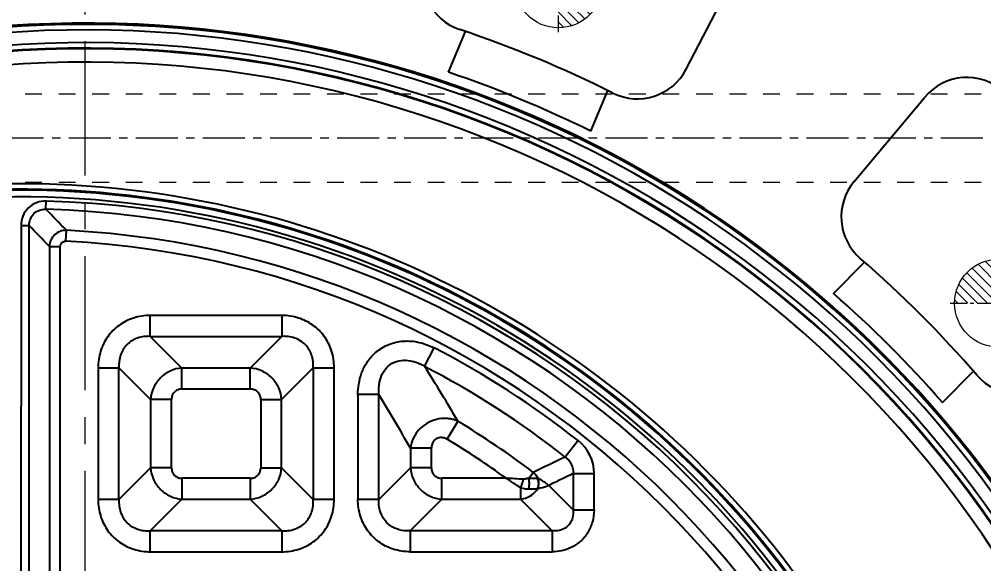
# Model space of a CAD drawing. Header units: millimetres. Extents: x 3267 to 5677, y -4731 to 2600.
# Drawn here: x 4605.2 to 4692.9, y -732.7 to -683.2 of the extents above; entities that cross this region are included whole.
import ezdxf

# ---------------------------------------------------------------- set-up
doc = ezdxf.new("R2010")
doc.units = ezdxf.units.MM
doc.header["$LTSCALE"] = 16.335
doc.header["$PDMODE"] = 3
doc.header["$PDSIZE"] = 0.3125
doc.linetypes.add('CENTER', pattern=[0.6, 0.375, -0.075, 0.075, -0.075])
doc.linetypes.add('HIDDEN', pattern=[0.2, 0.1, -0.1])
doc.layers.get('0').update_dxf_attribs({"linetype": 'CONTINUOUS'})
doc.layers.get('Defpoints').update_dxf_attribs({"linetype": 'CONTINUOUS'})
doc.layers.add('11', color=7, linetype='CONTINUOUS')
for name, color, linetype, lineweight in [('center', 1, 'CENTER', 9), ('cool', 153, 'HIDDEN', 9), ('epin', 13, 'CONTINUOUS', 9)]:
    doc.layers.add(name, color=color, linetype=linetype, lineweight=lineweight)
doc.styles.get("Standard").update_dxf_attribs({"font": 'txt', "width": 0.8})
doc.styles.add('TXT05', font='txt.shx', dxfattribs={"width": 0.5, "bigfont": 'gbcbig.shx'})
doc.dimstyles.get("Standard").update_dxf_attribs({"dimtxt": 0.15625, "dimasz": 0.1875, "dimexe": 0.125, "dimexo": 0.0625, "dimtad": 0, "dimtih": 1, "dimtoh": 1, "dimdsep": 46, "dimtxsty": 'Standard', "dimcen": 0.09, "dimadec": 0, "dimazin": 0, "dimtp": 0.01, "dimtm": 0.01, "dimtfac": 1, "dimtofl": 0, "dimtmove": 0, "dimatfit": 3, "dimfxl": 0, "dimtolj": 1, "dimarcsym": 0})

# ---------------------------------------------------------------- blocks, each defined once
blk = doc.blocks.new('epin_ejp_8')
at = {"layer": 'epin'}
h = blk.add_hatch(dxfattribs=at)
h.set_pattern_fill('_ANSI31', color=123, scale=0.2, angle=90, style=0)
h.set_pattern_definition([(135, (-3609.8168, 780.7174), (-0.44901281, -0.44901281), [])])
h.paths.add_polyline_path([(0, 4, 0.414214), (-4, 0), (0, 0)])
h.paths.add_polyline_path([(4, 0), (0, 0), (0, -4, 0.414214)])
at = {"layer": 'epin', "color": 1, "linetype": 'CENTER', "ltscale": 0.248791}
for p, q in [((0, -4.4), (0, 4.4)), ((-4.4, 0), (4.4, 0))]:
    blk.add_line(p, q, dxfattribs=at)
at = {"layer": 'epin'}
blk.add_circle((0, 0), 4, dxfattribs=at)
at = {"layer": 'epin', "color": 6, "style": 'TXT05', "width": 0.5}
blk.add_text('%%c8', height=2.8, dxfattribs=at).set_placement((0.16, 0.4))
blk = doc.blocks.new('4')
at = {"layer": '11', "color": 3, "linetype": 'Continuous'}
for p, q in [((-12.852, 216.652), (-13.724, 226.616)), ((12.852, 216.656), (13.724, 226.619)), ((-7, 208.127), (-7, 212.136)), ((7, 208.13), (7, 212.139))]:
    blk.add_line(p, q, dxfattribs=at)
for centre, radius, start, end in [((0.026, 105), 127.366, 85.91485, 94.10934), ((-8.743, 227.051), 5, 94.10934, 185), ((8.743, 227.055), 5, 355, 85.91485), ((-7.871, 217.088), 5, 185, 274.03007), ((7.871, 217.092), 5, 265.99628, 355), ((0.026, 105), 107.366, 85.99628, 94.03007), ((0.026, 105), 103.366, 86.13132, 93.8975)]:
    blk.add_arc(centre, radius, start, end, dxfattribs=at)
blk = doc.blocks.new('*D169')
at = {"color": 4, "lineweight": -2}
blk.add_line((4697.639, -709.002), (4780.713, -709.002), dxfattribs=at)
at = {"layer": 'Defpoints', "color": 0}
for p in [(4697.639, -709.002), (4780.713, -709.002), (4611.243, -791.002)]:
    blk.add_point(p, dxfattribs=at)
at = {"color": 6, "insert": (4788.046, -709.002), "char_height": 5, "attachment_point": 5}
blk.add_mtext('\\A1;82.00', dxfattribs=at)
blk = doc.blocks.new('*D170')
at = {"color": 4, "lineweight": -2}
blk.add_line((4721.21, -694.001), (4780.713, -694.001), dxfattribs=at)
at = {"layer": 'Defpoints', "color": 0}
for p in [(4721.21, -694.001), (4780.713, -694.001), (4611.243, -791.002)]:
    blk.add_point(p, dxfattribs=at)
at = {"color": 6, "insert": (4788.046, -694.001), "char_height": 5, "attachment_point": 5}
blk.add_mtext('\\A1;97.00', dxfattribs=at)
blk = doc.blocks.new('*D171')
at = {"color": 4, "lineweight": -2}
blk.add_line((4658.639, -680.002), (4780.713, -680.002), dxfattribs=at)
at = {"layer": 'Defpoints', "color": 0}
for p in [(4658.639, -680.002), (4780.713, -680.002), (4611.243, -791.002)]:
    blk.add_point(p, dxfattribs=at)
at = {"color": 6, "insert": (4788.046, -680.002), "char_height": 5, "attachment_point": 5}
blk.add_mtext('\\A1;111.00', dxfattribs=at)
blk = doc.blocks.new('*D172')
at = {"color": 4, "lineweight": -2}
blk.add_line((4615.643, -674.002), (4780.713, -674.002), dxfattribs=at)
at = {"layer": 'Defpoints', "color": 0}
for p in [(4615.643, -674.002), (4780.713, -674.002), (4611.243, -791.002)]:
    blk.add_point(p, dxfattribs=at)
at = {"color": 6, "insert": (4788.713, -674.002), "char_height": 5, "attachment_point": 5}
blk.add_mtext('\\A1;117.00', dxfattribs=at)
blk = doc.blocks.new('*D173')
at = {"color": 4, "lineweight": -2}
for p, q in [((4760.713, -673.002), (4770.713, -667.041)), ((4770.713, -667.041), (4780.713, -667.041)), ((4742.618, -673.002), (4760.713, -673.002))]:
    blk.add_line(p, q, dxfattribs=at)
at = {"layer": 'Defpoints', "color": 0}
for p in [(4780.713, -667.041), (4742.618, -673.002), (4611.243, -791.002)]:
    blk.add_point(p, dxfattribs=at)
at = {"color": 6, "insert": (4788.713, -667.041), "char_height": 5, "attachment_point": 5}
blk.add_mtext('\\A1;118.00', dxfattribs=at)
blk = doc.blocks.new('*D144')
at = {"color": 4, "lineweight": -2}
blk.add_line((4611.243, -642.981), (4611.243, -623.917), dxfattribs=at)
at = {"layer": 'Defpoints', "color": 0}
for p in [(4611.243, -623.917), (4611.243, -642.981), (4611.243, -791.002)]:
    blk.add_point(p, dxfattribs=at)
at = {"color": 6, "insert": (4611.243, -618.917), "char_height": 5, "attachment_point": 5, "rotation": 90}
blk.add_mtext('\\A1;0.00', dxfattribs=at)
blk = doc.blocks.new('*D145')
at = {"color": 4, "lineweight": -2}
for p, q in [((4654.269, -634.173), (4654.269, -624.173)), ((4654.239, -644.173), (4654.269, -634.173)), ((4654.239, -675.602), (4654.239, -644.173))]:
    blk.add_line(p, q, dxfattribs=at)
at = {"layer": 'Defpoints', "color": 0}
for p in [(4654.269, -624.173), (4654.239, -675.602), (4611.243, -791.002)]:
    blk.add_point(p, dxfattribs=at)
at = {"color": 6, "insert": (4654.269, -616.84), "char_height": 5, "attachment_point": 5, "rotation": 90}
blk.add_mtext('\\A1;43.00', dxfattribs=at)
blk = doc.blocks.new('*D179')
at = {"color": 4, "lineweight": -2}
for p, q in [((4693.239, -634.173), (4693.239, -624.173)), ((4694.239, -644.173), (4693.239, -634.173)), ((4694.239, -704.601), (4694.239, -644.173))]:
    blk.add_line(p, q, dxfattribs=at)
at = {"layer": 'Defpoints', "color": 0}
for p in [(4693.239, -624.173), (4694.239, -704.601), (4611.243, -791.002)]:
    blk.add_point(p, dxfattribs=at)
at = {"color": 6, "insert": (4693.239, -616.84), "char_height": 5, "attachment_point": 5, "rotation": 90}
blk.add_mtext('\\A1;83.00', dxfattribs=at)
blk = doc.blocks.new('*D180')
at = {"color": 4, "lineweight": -2}
for p, q in [((4715.239, -634.173), (4715.239, -624.173)), ((4719.239, -644.173), (4715.239, -634.173)), ((4719.239, -738.601), (4719.239, -644.173))]:
    blk.add_line(p, q, dxfattribs=at)
at = {"layer": 'Defpoints', "color": 0}
for p in [(4715.239, -624.173), (4719.239, -738.601), (4611.243, -791.002)]:
    blk.add_point(p, dxfattribs=at)
at = {"color": 6, "insert": (4715.239, -615.84), "char_height": 5, "attachment_point": 5, "rotation": 90}
blk.add_mtext('\\A1;108.00', dxfattribs=at)
blk = doc.blocks.new('*D181')
at = {"color": 4, "lineweight": -2}
blk.add_line((4739.743, -664.202), (4739.743, -624.173), dxfattribs=at)
at = {"layer": 'Defpoints', "color": 0}
for p in [(4739.743, -624.173), (4739.743, -664.202), (4611.243, -791.002)]:
    blk.add_point(p, dxfattribs=at)
at = {"color": 6, "insert": (4739.743, -615.173), "char_height": 5, "attachment_point": 5, "rotation": 90}
blk.add_mtext('\\A1;128.50', dxfattribs=at)
blk = doc.blocks.new('*D150')
at = {"color": 4, "lineweight": -2}
blk.add_line((4524.817, -709.002), (4441.773, -709.002), dxfattribs=at)
at = {"layer": 'Defpoints', "color": 0}
for p in [(4441.773, -709.002), (4524.817, -709.002), (4611.243, -791.002)]:
    blk.add_point(p, dxfattribs=at)
at = {"color": 6, "insert": (4434.439, -709.002), "char_height": 5, "attachment_point": 5}
blk.add_mtext('\\A1;82.00', dxfattribs=at)
blk = doc.blocks.new('*D151')
at = {"color": 4, "lineweight": -2}
blk.add_line((4501.275, -694.001), (4441.773, -694.001), dxfattribs=at)
at = {"layer": 'Defpoints', "color": 0}
for p in [(4441.773, -694.001), (4501.275, -694.001), (4611.243, -791.002)]:
    blk.add_point(p, dxfattribs=at)
at = {"color": 6, "insert": (4434.439, -694.001), "char_height": 5, "attachment_point": 5}
blk.add_mtext('\\A1;97.00', dxfattribs=at)
blk = doc.blocks.new('*D152')
at = {"color": 4, "lineweight": -2}
blk.add_line((4563.817, -680.002), (4441.773, -680.002), dxfattribs=at)
at = {"layer": 'Defpoints', "color": 0}
for p in [(4441.773, -680.002), (4563.817, -680.002), (4611.243, -791.002)]:
    blk.add_point(p, dxfattribs=at)
at = {"color": 6, "insert": (4434.439, -680.002), "char_height": 5, "attachment_point": 5}
blk.add_mtext('\\A1;111.00', dxfattribs=at)
blk = doc.blocks.new('*D153')
at = {"color": 4, "lineweight": -2}
blk.add_line((4606.843, -674.002), (4441.773, -674.002), dxfattribs=at)
at = {"layer": 'Defpoints', "color": 0}
for p in [(4441.773, -674.002), (4606.843, -674.002), (4611.243, -791.002)]:
    blk.add_point(p, dxfattribs=at)
at = {"color": 6, "insert": (4433.773, -674.002), "char_height": 5, "attachment_point": 5}
blk.add_mtext('\\A1;117.00', dxfattribs=at)
blk = doc.blocks.new('*D154')
at = {"color": 4, "lineweight": -2}
for p, q in [((4451.773, -667.041), (4441.773, -667.041)), ((4461.773, -673.002), (4451.773, -667.041)), ((4479.867, -673.002), (4461.773, -673.002))]:
    blk.add_line(p, q, dxfattribs=at)
at = {"layer": 'Defpoints', "color": 0}
for p in [(4441.773, -667.041), (4479.867, -673.002), (4611.243, -791.002)]:
    blk.add_point(p, dxfattribs=at)
at = {"color": 6, "insert": (4433.773, -667.041), "char_height": 5, "attachment_point": 5}
blk.add_mtext('\\A1;118.00', dxfattribs=at)
blk = doc.blocks.new('*D160')
at = {"color": 4, "lineweight": -2}
for p, q in [((4568.217, -634.173), (4568.217, -624.173)), ((4568.247, -644.173), (4568.217, -634.173)), ((4568.247, -675.644), (4568.247, -644.173))]:
    blk.add_line(p, q, dxfattribs=at)
at = {"layer": 'Defpoints', "color": 0}
for p in [(4568.217, -624.173), (4568.247, -675.644), (4611.243, -791.002)]:
    blk.add_point(p, dxfattribs=at)
at = {"color": 6, "insert": (4568.217, -616.84), "char_height": 5, "attachment_point": 5, "rotation": 90}
blk.add_mtext('\\A1;43.00', dxfattribs=at)
blk = doc.blocks.new('*D161')
at = {"color": 4, "lineweight": -2}
for p, q in [((4529.217, -634.173), (4529.217, -624.173)), ((4528.247, -644.173), (4529.217, -634.173)), ((4528.247, -704.672), (4528.247, -644.173))]:
    blk.add_line(p, q, dxfattribs=at)
at = {"layer": 'Defpoints', "color": 0}
for p in [(4529.217, -624.173), (4528.247, -704.672), (4611.243, -791.002)]:
    blk.add_point(p, dxfattribs=at)
at = {"color": 6, "insert": (4529.217, -616.84), "char_height": 5, "attachment_point": 5, "rotation": 90}
blk.add_mtext('\\A1;83.00', dxfattribs=at)
blk = doc.blocks.new('*D162')
at = {"color": 4, "lineweight": -2}
for p, q in [((4507.217, -634.173), (4507.217, -624.173)), ((4506.247, -644.173), (4507.217, -634.173)), ((4506.247, -738.601), (4506.247, -644.173))]:
    blk.add_line(p, q, dxfattribs=at)
at = {"layer": 'Defpoints', "color": 0}
for p in [(4507.217, -624.173), (4506.247, -738.601), (4611.243, -791.002)]:
    blk.add_point(p, dxfattribs=at)
at = {"color": 6, "insert": (4507.217, -615.84), "char_height": 5, "attachment_point": 5, "rotation": 90}
blk.add_mtext('\\A1;105.00', dxfattribs=at)
blk = doc.blocks.new('*D163')
at = {"color": 4, "lineweight": -2}
blk.add_line((4482.742, -664.202), (4482.742, -624.173), dxfattribs=at)
at = {"layer": 'Defpoints', "color": 0}
for p in [(4482.742, -624.173), (4482.742, -664.202), (4611.243, -791.002)]:
    blk.add_point(p, dxfattribs=at)
at = {"color": 6, "insert": (4482.742, -615.173), "char_height": 5, "attachment_point": 5, "rotation": 90}
blk.add_mtext('\\A1;128.50', dxfattribs=at)
blk = doc.blocks.new('*D167')
at = {"color": 4, "lineweight": -2}
for p, q in [((4493.943, -636.034), (4493.943, -626.034)), ((4490.742, -646.034), (4493.943, -636.034)), ((4490.742, -781.571), (4490.742, -646.034))]:
    blk.add_line(p, q, dxfattribs=at)
at = {"layer": 'Defpoints', "color": 0}
for p in [(4493.943, -626.034), (4490.742, -781.571), (4611.243, -791.002)]:
    blk.add_point(p, dxfattribs=at)
at = {"color": 6, "insert": (4493.943, -617.368), "char_height": 5, "attachment_point": 5, "rotation": 90}
blk.add_mtext('\\A1;120.50', dxfattribs=at)
blk = doc.blocks.new('*D187')
at = {"color": 4, "lineweight": -2}
blk.add_line((4724.743, -781.571), (4724.743, -624.743), dxfattribs=at)
at = {"layer": 'Defpoints', "color": 0}
for p in [(4724.743, -624.743), (4724.743, -781.571), (4611.243, -791.001)]:
    blk.add_point(p, dxfattribs=at)
at = {"color": 6, "insert": (4724.743, -616.409), "char_height": 5, "attachment_point": 5, "rotation": 90}
blk.add_mtext('\\A1;113.50', dxfattribs=at)

msp = doc.modelspace()

# ---------------------------------------------------------------- linework, layer by layer
at = {"color": 6, "linetype": 'Continuous'}
for p, q in [((4607.656, -700.474), (4607.677, -699.734)), ((4605.397, -701.95), (4605.395, -781.113)), ((4605.397, -701.95), (4606.137, -701.95)), ((4606.138, -781.113), (4606.137, -701.95)), ((4609.475, -703.373), (4609.525, -702.384)), ((4607.972, -703.86), (4608.962, -703.86)), ((4607.972, -703.86), (4607.973, -705.348)), ((4608.962, -779.278), (4608.962, -703.86)), ((4607.973, -705.348), (4607.974, -779.278)), ((4617.149, -712.017), (4617.149, -710.117)), ((4629.106, -710.117), (4617.149, -710.117)), ((4629.106, -710.117), (4629.106, -712.017)), ((4617.149, -712.017), (4620.022, -714.89)), ((4617.149, -712.017), (4629.106, -712.017)), ((4626.233, -714.89), (4629.106, -712.017)), ((4642.076, -714.749), (4642.949, -713.061)), ((4612.398, -714.868), (4612.398, -726.826)), ((4612.398, -714.868), (4614.298, -714.868)), ((4614.298, -726.826), (4614.298, -714.868)), ((4617.171, -717.741), (4614.298, -714.868)), ((4620.022, -716.791), (4620.022, -714.89)), ((4626.233, -714.89), (4620.022, -714.89)), ((4626.233, -716.791), (4626.233, -714.89)), ((4631.957, -714.868), (4629.084, -717.741)), ((4631.957, -714.868), (4631.957, -726.826)), ((4631.957, -714.868), (4633.858, -714.868)), ((4633.858, -726.826), (4633.858, -714.868)), ((4620.022, -716.791), (4626.233, -716.791)), ((4617.171, -717.741), (4617.171, -723.953)), ((4619.072, -717.741), (4617.171, -717.741)), ((4619.072, -723.953), (4619.072, -717.741)), ((4627.184, -717.741), (4627.184, -723.953)), ((4627.184, -717.741), (4629.084, -717.741)), ((4629.084, -723.953), (4629.084, -717.741)), ((4636.015, -717.281), (4636.015, -726.826)), ((4637.916, -717.281), (4636.015, -717.281)), ((4637.916, -726.826), (4637.916, -717.281)), ((4644.129, -721.362), (4645.109, -719.734)), ((4640.789, -722.176), (4640.789, -723.953)), ((4642.689, -722.176), (4640.789, -722.176)), ((4642.689, -723.953), (4642.689, -722.176)), ((4656.026, -721.484), (4654.85, -722.977)), ((4614.298, -726.826), (4617.171, -723.953)), ((4619.072, -723.953), (4617.171, -723.953)), ((4627.184, -723.953), (4629.084, -723.953)), ((4629.084, -723.953), (4631.957, -726.826)), ((4637.916, -726.826), (4640.789, -723.953)), ((4642.689, -723.953), (4640.789, -723.953)), ((4651.557, -724.883), (4651.949, -724.366)), ((4655.575, -724.47), (4655.575, -727.776)), ((4655.575, -724.47), (4657.475, -724.47)), ((4657.475, -727.776), (4657.475, -724.47)), ((4620.022, -724.903), (4620.022, -726.803)), ((4626.233, -724.903), (4620.022, -724.903)), ((4626.233, -724.903), (4626.233, -726.803)), ((4643.639, -726.803), (4643.639, -724.903)), ((4649.482, -724.903), (4643.639, -724.903)), ((4653.355, -725.556), (4655.575, -727.776)), ((4650.801, -725.77), (4650.801, -726.803)), ((4652.331, -725.88), (4651.542, -725.88)), ((4614.298, -726.826), (4612.398, -726.826)), ((4620.022, -726.803), (4617.149, -729.676)), ((4620.022, -726.803), (4626.233, -726.803)), ((4629.106, -729.676), (4626.233, -726.803)), ((4633.858, -726.826), (4631.957, -726.826)), ((4637.916, -726.826), (4636.015, -726.826)), ((4643.639, -726.803), (4640.766, -729.676)), ((4643.639, -726.803), (4650.801, -726.803)), ((4653.674, -729.676), (4650.801, -726.803)), ((4655.575, -727.776), (4657.475, -727.776)), ((4617.149, -731.577), (4617.149, -729.676)), ((4629.106, -729.676), (4617.149, -729.676)), ((4629.106, -729.676), (4629.106, -731.577)), ((4640.766, -729.676), (4640.766, -731.577)), ((4653.674, -729.676), (4640.766, -729.676)), ((4653.674, -729.676), (4653.674, -731.577)), ((4617.149, -731.577), (4629.106, -731.577)), ((4640.766, -731.577), (4653.674, -731.577))]:
    msp.add_line(p, q, dxfattribs=at)
for centre, radius, start, end in [((4611.269, -785.971), 102.395, 28.92651, 170.47427), ((4611.269, -785.971), 102.28, 28.91984, 173.84027), ((4611.269, -785.971), 101.778, 28.91317, 173.80147), ((4611.269, -785.971), 100.622, 28.40074, 331.59927), ((4611.269, -785.971), 100.12, 28.40075, 331.59926), ((4611.269, -785.971), 100.057, 28.37938, 331.62062), ((4611.269, -785.971), 98.859, 28.37934, 331.62065), ((4605.239, -785.971), 87.818, 27.48882, 137.56344), ((4605.239, -785.971), 87.224, 13.52978, 137.63947), ((4605.239, -785.971), 87.317, 27.48942, 137.56349), ((4605.239, -785.971), 86.622, 13.52978, 137.63811), ((4605.239, -785.971), 86.271, 1.61975, 88.38025), ((4439.077, -867.237), 237.127, 44.04396, 44.68981), ((4605.239, -785.971), 85.531, 1.61975, 88.38025), ((4441.27, -862.237), 229.942, 43.53297, 44.19288), ((4605.239, -785.971), 83.696, 2.93582, 87.06418), ((4605.239, -785.971), 82.706, 2.93582, 87.06418), ((4605.239, -785.971), 82.085, 51.77764, 62.65107), ((4488.741, -811.482), 181.298, 30.4021, 32.24624), ((4605.239, -785.971), 80.184, 51.77762, 62.65109), ((4487.72, -808.728), 175.844, 29.48605, 31.3354), ((4605.239, -785.971), 77.311, 52.82949, 58.9546), ((4605.239, -785.971), 75.411, 54.07664, 58.95453), ((4653.685, -724.464), 3.79, 359.91874, 51.86119), ((4812.728, -1056.348), 368.866, 115.34136, 115.84092), ((4650.58, -725.985), 2.121, 30.48734, 49.76952), ((4585.409, -823.71), 117.764, 56.27009, 57.03816), ((4634.786, -1006.002), 281.483, 86.68526, 87.00721)]:
    msp.add_arc(centre, radius, start, end, dxfattribs=at)
for points, knots in [([(4607.677, -699.734), (4607.384, -699.726), (4606.787, -699.825), (4606.022, -700.312), (4605.513, -701.062), (4605.397, -701.657), (4605.397, -701.95)], [0, 0, 0, 0, 0.249184, 0.499855, 0.750673, 1, 1, 1, 1]), ([(4606.137, -701.95), (4606.134, -701.753), (4606.209, -701.351), (4606.546, -700.842), (4607.065, -700.526), (4607.462, -700.465), (4607.656, -700.474)], [0, 0, 0, 0, 0.251196, 0.503269, 0.753615, 1, 1, 1, 1]), ([(4609.525, -702.384), (4609.331, -702.379), (4608.935, -702.449), (4608.429, -702.773), (4608.071, -703.261), (4607.977, -703.66), (4607.972, -703.86)], [0, 0, 0, 0, 0.247277, 0.495788, 0.746172, 1, 1, 1, 1]), ([(4608.962, -703.86), (4608.966, -703.772), (4609.008, -703.595), (4609.209, -703.405), (4609.387, -703.372), (4609.475, -703.373)], [0, 0, 0, 0, 0.33623, 0.664902, 1, 1, 1, 1]), ([(4617.149, -710.117), (4616.631, -710.126), (4615.617, -710.268), (4614.259, -710.95), (4613.213, -712.006), (4612.546, -713.357), (4612.406, -714.359), (4612.398, -714.868)], [0, 0, 0, 0, 0.208153, 0.404601, 0.600135, 0.79522, 1, 1, 1, 1]), ([(4633.858, -714.868), (4633.848, -714.35), (4633.706, -713.336), (4633.025, -711.978), (4631.968, -710.932), (4630.618, -710.265), (4629.616, -710.125), (4629.106, -710.117)], [0, 0, 0, 0, 0.208153, 0.404601, 0.600135, 0.79522, 1, 1, 1, 1]), ([(4617.149, -712.017), (4616.761, -711.994), (4615.984, -712.091), (4614.969, -712.688), (4614.372, -713.703), (4614.275, -714.48), (4614.298, -714.868)], [0, 0, 0, 0, 0.254794, 0.500003, 0.745227, 1, 1, 1, 1]), ([(4631.957, -714.868), (4631.98, -714.48), (4631.883, -713.703), (4631.286, -712.688), (4630.271, -712.091), (4629.494, -711.994), (4629.106, -712.017)], [0, 0, 0, 0, 0.254794, 0.500003, 0.745227, 1, 1, 1, 1]), ([(4636.015, -717.281), (4636.012, -716.972), (4636.078, -716.32), (4636.323, -715.34), (4636.795, -714.363), (4637.564, -713.454), (4638.648, -712.746), (4639.986, -712.392), (4641.48, -712.454), (4642.449, -712.823), (4642.949, -713.061)], [0, 0, 0, 0, 0.093517, 0.197593, 0.304664, 0.419474, 0.554208, 0.690232, 0.832368, 1, 1, 1, 1]), ([(4637.916, -717.28), (4637.888, -716.911), (4637.913, -716.252), (4638.216, -715.361), (4638.717, -714.697), (4639.4, -714.286), (4640.192, -714.136), (4640.737, -714.209), (4641.021, -714.283)], [0, 0, 0, 0, 0.214701, 0.377134, 0.539997, 0.686366, 0.829361, 1, 1, 1, 1]), ([(4641.021, -714.283), (4641.139, -714.315), (4641.378, -714.393), (4641.732, -714.549), (4641.962, -714.677), (4642.076, -714.748)], [0, 0, 0, 0, 0.317383, 0.650063, 1, 1, 1, 1]), ([(4620.022, -714.89), (4619.659, -714.915), (4618.935, -715.102), (4618.021, -715.743), (4617.382, -716.657), (4617.196, -717.379), (4617.171, -717.741)], [0, 0, 0, 0, 0.249666, 0.500527, 0.751123, 1, 1, 1, 1]), ([(4629.084, -717.741), (4629.059, -717.378), (4628.872, -716.654), (4628.232, -715.74), (4627.318, -715.101), (4626.595, -714.915), (4626.233, -714.89)], [0, 0, 0, 0, 0.249665, 0.500526, 0.751122, 1, 1, 1, 1]), ([(4620.022, -716.791), (4619.893, -716.791), (4619.638, -716.842), (4619.315, -717.053), (4619.119, -717.375), (4619.072, -717.62), (4619.072, -717.741)], [0, 0, 0, 0, 0.259809, 0.509834, 0.755075, 1, 1, 1, 1]), ([(4627.184, -717.741), (4627.184, -717.612), (4627.132, -717.357), (4626.921, -717.035), (4626.599, -716.838), (4626.355, -716.791), (4626.233, -716.791)], [0, 0, 0, 0, 0.259809, 0.509834, 0.755075, 1, 1, 1, 1]), ([(4644.078, -719.475), (4643.767, -719.456), (4643.133, -719.516), (4642.255, -719.879), (4641.519, -720.479), (4640.993, -721.264), (4640.823, -721.87), (4640.789, -722.176)], [0, 0, 0, 0, 0.200603, 0.401582, 0.603036, 0.802601, 1, 1, 1, 1]), ([(4645.11, -719.733), (4645.002, -719.684), (4644.779, -719.598), (4644.433, -719.511), (4644.197, -719.483), (4644.078, -719.475)], [0, 0, 0, 0, 0.333583, 0.66661, 1, 1, 1, 1]), ([(4644.129, -721.362), (4643.997, -721.293), (4643.72, -721.195), (4643.291, -721.214), (4642.932, -721.433), (4642.743, -721.788), (4642.69, -722.049), (4642.689, -722.176)], [0, 0, 0, 0, 0.221108, 0.423873, 0.613866, 0.812498, 1, 1, 1, 1]), ([(4654.85, -722.977), (4655.007, -723.088), (4655.286, -723.362), (4655.541, -723.889), (4655.584, -724.277), (4655.575, -724.47)], [0, 0, 0, 0, 0.335095, 0.664857, 1, 1, 1, 1]), ([(4617.171, -723.953), (4617.196, -724.315), (4617.383, -725.04), (4618.024, -725.954), (4618.937, -726.592), (4619.66, -726.779), (4620.022, -726.803)], [0, 0, 0, 0, 0.249667, 0.500527, 0.751123, 1, 1, 1, 1]), ([(4619.072, -723.953), (4619.072, -724.081), (4619.123, -724.336), (4619.334, -724.659), (4619.656, -724.856), (4619.9, -724.903), (4620.022, -724.903)], [0, 0, 0, 0, 0.259809, 0.509835, 0.755075, 1, 1, 1, 1]), ([(4626.233, -726.803), (4626.596, -726.779), (4627.32, -726.592), (4628.234, -725.951), (4628.873, -725.037), (4629.059, -724.314), (4629.084, -723.953)], [0, 0, 0, 0, 0.249668, 0.500529, 0.751126, 1, 1, 1, 1]), ([(4626.233, -724.903), (4626.362, -724.903), (4626.617, -724.851), (4626.94, -724.64), (4627.137, -724.319), (4627.184, -724.074), (4627.184, -723.953)], [0, 0, 0, 0, 0.259809, 0.509834, 0.755075, 1, 1, 1, 1]), ([(4640.789, -723.953), (4640.813, -724.315), (4641, -725.04), (4641.641, -725.954), (4642.555, -726.592), (4643.278, -726.779), (4643.639, -726.803)], [0, 0, 0, 0, 0.24967, 0.500529, 0.751124, 1, 1, 1, 1]), ([(4642.689, -723.953), (4642.689, -724.081), (4642.741, -724.336), (4642.951, -724.659), (4643.273, -724.856), (4643.518, -724.903), (4643.639, -724.903)], [0, 0, 0, 0, 0.259809, 0.509834, 0.755075, 1, 1, 1, 1]), ([(4650.801, -725.771), (4650.835, -725.689), (4650.901, -725.515), (4650.988, -725.255), (4651.039, -725.076), (4651.062, -724.99)], [0, 0, 0, 0, 0.320663, 0.676493, 1, 1, 1, 1]), ([(4651.557, -724.883), (4651.496, -724.893), (4651.389, -724.941), (4651.222, -724.972), (4651.114, -724.978), (4651.061, -724.976)], [0, 0, 0, 0, 0.365618, 0.685762, 1, 1, 1, 1]), ([(4651.542, -725.88), (4651.566, -725.777), (4651.597, -725.559), (4651.598, -725.23), (4651.567, -725.009), (4651.542, -724.903)], [0, 0, 0, 0, 0.322186, 0.667533, 1, 1, 1, 1]), ([(4651.542, -724.903), (4651.646, -724.903), (4651.839, -724.903), (4652.101, -724.903), (4652.26, -724.903), (4652.331, -724.903)], [0, 0, 0, 0, 0.394918, 0.733122, 1, 1, 1, 1]), ([(4652.33, -725.882), (4652.359, -725.822), (4652.407, -725.696), (4652.443, -725.494), (4652.443, -725.289), (4652.406, -725.088), (4652.358, -724.961), (4652.329, -724.901)], [0, 0, 0, 0, 0.197204, 0.398595, 0.601493, 0.802995, 1, 1, 1, 1]), ([(4652.407, -724.909), (4652.399, -724.907), (4652.382, -724.903), (4652.356, -724.901), (4652.339, -724.902), (4652.331, -724.903)], [0, 0, 0, 0, 0.339855, 0.671201, 1, 1, 1, 1]), ([(4652.368, -725.856), (4652.391, -725.796), (4652.426, -725.671), (4652.453, -725.481), (4652.456, -725.29), (4652.437, -725.101), (4652.408, -724.977), (4652.389, -724.917)], [0, 0, 0, 0, 0.202659, 0.403244, 0.60264, 0.801403, 1, 1, 1, 1]), ([(4653.355, -725.556), (4653.29, -725.584), (4652.973, -725.706), (4652.645, -725.798), (4652.383, -725.862)], [0, 0, 0, 0, 0.20777, 1, 1, 1, 1]), ([(4653.355, -725.556), (4653.265, -725.473), (4653.069, -725.314), (4652.751, -725.1), (4652.524, -724.971), (4652.407, -724.909)], [0, 0, 0, 0, 0.320014, 0.655525, 1, 1, 1, 1]), ([(4651.542, -725.88), (4651.457, -725.883), (4651.288, -725.881), (4651.038, -725.849), (4650.877, -725.801), (4650.801, -725.77)], [0, 0, 0, 0, 0.337571, 0.67219, 1, 1, 1, 1]), ([(4650.801, -726.803), (4650.997, -726.782), (4651.393, -726.678), (4651.924, -726.36), (4652.211, -726.052), (4652.331, -725.88)], [0, 0, 0, 0, 0.322845, 0.657934, 1, 1, 1, 1]), ([(4612.398, -726.826), (4612.407, -727.343), (4612.549, -728.357), (4613.231, -729.715), (4614.287, -730.761), (4615.638, -731.428), (4616.639, -731.569), (4617.149, -731.577)], [0, 0, 0, 0, 0.208153, 0.404601, 0.600135, 0.79522, 1, 1, 1, 1]), ([(4614.298, -726.826), (4614.275, -727.213), (4614.372, -727.99), (4614.969, -729.005), (4615.984, -729.602), (4616.761, -729.699), (4617.149, -729.676)], [0, 0, 0, 0, 0.254794, 0.500003, 0.745227, 1, 1, 1, 1]), ([(4629.106, -731.577), (4629.624, -731.568), (4630.638, -731.426), (4631.996, -730.744), (4633.042, -729.688), (4633.709, -728.337), (4633.85, -727.335), (4633.858, -726.826)], [0, 0, 0, 0, 0.208153, 0.404601, 0.600135, 0.79522, 1, 1, 1, 1]), ([(4629.106, -729.676), (4629.494, -729.7), (4630.271, -729.602), (4631.286, -729.005), (4631.883, -727.99), (4631.98, -727.213), (4631.957, -726.826)], [0, 0, 0, 0, 0.254794, 0.500003, 0.745227, 1, 1, 1, 1]), ([(4640.766, -731.577), (4640.244, -731.577), (4639.223, -731.422), (4637.867, -730.738), (4636.825, -729.683), (4636.163, -728.338), (4636.015, -727.335), (4636.015, -726.826)], [0, 0, 0, 0, 0.209973, 0.407076, 0.600298, 0.795169, 1, 1, 1, 1]), ([(4640.766, -729.676), (4640.428, -729.696), (4639.782, -729.639), (4638.926, -729.241), (4638.307, -728.598), (4637.946, -727.76), (4637.896, -727.145), (4637.916, -726.826)], [0, 0, 0, 0, 0.221646, 0.414002, 0.605103, 0.790659, 1, 1, 1, 1]), ([(4657.475, -727.776), (4657.464, -728.16), (4657.371, -728.899), (4656.927, -729.881), (4656.266, -730.666), (4655.443, -731.214), (4654.554, -731.509), (4653.958, -731.581), (4653.674, -731.577)], [0, 0, 0, 0, 0.192981, 0.368447, 0.533532, 0.701789, 0.85754, 1, 1, 1, 1]), ([(4655.575, -727.776), (4655.595, -728.012), (4655.568, -728.458), (4655.3, -729.047), (4654.862, -729.453), (4654.296, -729.675), (4653.888, -729.695), (4653.674, -729.676)], [0, 0, 0, 0, 0.229386, 0.422259, 0.611969, 0.792321, 1, 1, 1, 1])]:
    msp.add_open_spline(points, degree=3, knots=knots, dxfattribs=at)
for points in [[(4655.575, -724.47), (4655.204, -724.649), (4654.466, -725.014), (4653.724, -725.374), (4653.355, -725.556)], [(4652.383, -725.862), (4652.372, -725.865), (4652.36, -725.868), (4652.349, -725.873)]]:
    msp.add_open_spline(points, degree=3, dxfattribs=at)
at = {"layer": 'center', "color": 1, "linetype": 'CENTER', "ltscale": 1.990328}
msp.add_line((4611.243, -951.001), (4611.243, -631.001), dxfattribs=at)
at = {"layer": 'cool', "ltscale": 0.932966}
for p, q in [((4465.573, -690.001), (4756.913, -690.001)), ((4465.573, -698.001), (4756.913, -698.001))]:
    msp.add_line(p, q, dxfattribs=at)
at = {"layer": 'cool', "color": 1, "linetype": 'CENTER', "ltscale": 0.621977}
msp.add_line((4451.243, -694.001), (4771.243, -694.001), dxfattribs=at)

# ---------------------------------------------------------------- block references
for p, rotation in [((4571.063, -882.999), 337.4999999999918), ((4537.004, -860.23), 314.999999999991)]:
    msp.add_blockref('4', p, dxfattribs=dict(rotation=rotation))
at = {"layer": 'epin'}
for p in [(4654.239, -680.001), (4694.239, -709.001)]:
    msp.add_blockref('epin_ejp_8', p, dxfattribs=at)

# ---------------------------------------------------------------- dimensions: what is measured, and where the dimension line sits
for feature_location, offset, dtype, origin, picture, middle in [((4482.742, -664.202), (0, 40.029), 1, (4611.243, -791.002), '*D163', (4482.742, -615.173)), ((4506.247, -738.601), (0.97, 114.428), 1, (4611.243, -791.002), '*D162', (4507.217, -615.84)), ((4739.743, -664.202), (0, 40.029), 1, (4611.243, -791.002), '*D181', (4739.743, -615.173)), ((4719.239, -738.601), (-4, 114.428), 1, (4611.243, -791.002), '*D180', (4715.239, -615.84)), ((4724.743, -781.571), (0, 156.828), 1, (4611.243, -791.001), '*D187', (4724.743, -616.409)), ((4490.742, -781.571), (3.202, 155.536), 1, (4611.243, -791.002), '*D167', (4493.943, -617.368)), ((4528.247, -704.672), (0.97, 80.499), 1, (4611.243, -791.002), '*D161', (4529.217, -616.84)), ((4568.247, -675.644), (-0.03, 51.471), 1, (4611.243, -791.002), '*D160', (4568.217, -616.84)), ((4654.239, -675.602), (0.03, 51.429), 1, (4611.243, -791.002), '*D145', (4654.269, -616.84)), ((4694.239, -704.601), (-1, 80.428), 1, (4611.243, -791.002), '*D179', (4693.239, -616.84)), ((4611.24263372, -642.981327899), (0, 19.064482636), 1, (4611.24263372, -791.001835102), '*D144', (4611.24263372, -618.916845262)), ((4479.867, -673.002), (-38.094, 5.961), 0, (4611.243, -791.002), '*D154', (4433.773, -667.041)), ((4742.618, -673.002), (38.094, 5.961), 0, (4611.243, -791.002), '*D173', (4788.713, -667.041)), ((4606.843, -674.002), (-165.07, 0), 0, (4611.243, -791.002), '*D153', (4433.773, -674.002)), ((4615.643, -674.002), (165.07, 0), 0, (4611.243, -791.002), '*D172', (4788.713, -674.002)), ((4563.817, -680.002), (-122.044, 0), 0, (4611.243, -791.002), '*D152', (4434.439, -680.002)), ((4658.639, -680.002), (122.074, 0), 0, (4611.243, -791.002), '*D171', (4788.046, -680.002)), ((4501.275, -694.001), (-59.503, 0), 0, (4611.243, -791.002), '*D151', (4434.439, -694.001)), ((4721.21, -694.001), (59.503, 0), 0, (4611.243, -791.002), '*D170', (4788.046, -694.001)), ((4524.817, -709.002), (-83.044, 0), 0, (4611.243, -791.002), '*D150', (4434.439, -709.002)), ((4697.639, -709.002), (83.074, 0), 0, (4611.243, -791.002), '*D169', (4788.046, -709.002))]:
    dim = msp.add_ordinate_dim(feature_location=feature_location, offset=offset, dtype=dtype, origin=origin, dimstyle='Standard', override={"dimtxt": 5, "dimasz": 5, "dimexe": 0, "dimexo": 0, "dimgap": 0, "dimtih": 0, "dimtoh": 0, "dimzin": 0, "dimcen": 0, "dimclrd": 4, "dimclre": 4, "dimclrt": 6, "dimadec": 2, "dimtp": 0, "dimtm": 0, "dimtzin": 0})
    dim.commit()
    dim.dimension.update_dxf_attribs({"geometry": picture, "text_midpoint": middle})

doc.saveas('drawing.dxf')
